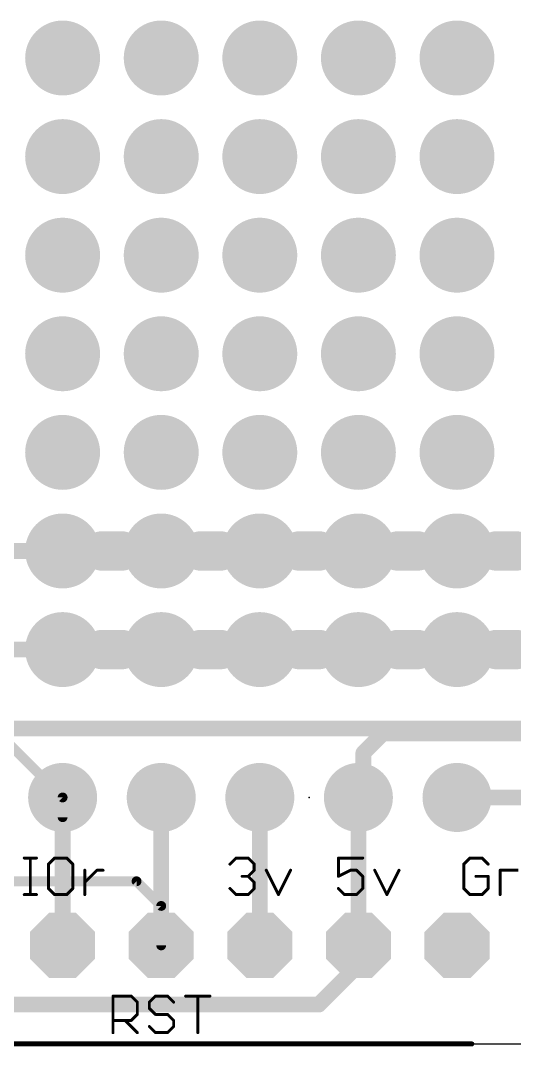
# Model space of a CAD drawing. Extents: x -7.7 to 68.6, y -5.3 to 60.5.
# Drawn here: x 29.4 to 42.12, y -0.07 to 26.37 of the extents above; entities that cross this region are included whole.
import ezdxf

# ---------------------------------------------------------------- set-up
doc = ezdxf.new("R2010")
doc.units = 0
for name, color, linetype in [('1', 12, 'CONTINUOUS'), ('16', 132, 'CONTINUOUS'), ('17', 110, 'CONTINUOUS'), ('18', 110, 'CONTINUOUS'), ('20', 4, 'CONTINUOUS'), ('21', 40, 'CONTINUOUS'), ('23', 53, 'CONTINUOUS'), ('47', 253, 'CONTINUOUS'), ('51', 253, 'CONTINUOUS')]:
    doc.layers.add(name, color=color, linetype=linetype)

# ---------------------------------------------------------------- blocks, each defined once
blk = doc.blocks.new('RECT')
blk.add_solid([(-0.5, -0.5), (0.5, -0.5), (-0.5, 0.5), (0.5, 0.5)])
blk = doc.blocks.new('ROUNDP')
at = {"const_width": 0.5}
blk.add_lwpolyline([(0, -0.25, 1), (0, 0.25, 1), (0, -0.25)], format="xyb", dxfattribs=at)
blk = doc.blocks.new('OCTAGONP')
at = {"const_width": 0.5}
blk.add_lwpolyline([(-0.25, -0.1036), (-0.25, 0.1036), (-0.1036, 0.25), (0.1036, 0.25), (0.25, 0.1036), (0.25, -0.1036), (0.1036, -0.25), (-0.1036, -0.25), (-0.25, -0.1036), (-0.25, 0.1036)], dxfattribs=at)
blk = doc.blocks.new('ROUNDV')
at = {"const_width": 0.5}
blk.add_lwpolyline([(0, -0.25, 1), (0, 0.25, 1), (0, -0.25)], format="xyb", dxfattribs=at)

msp = doc.modelspace()

# ---------------------------------------------------------------- linework, layer by layer
at = {"layer": '1', "const_width": 0.4064}
for points in [[(28.5225, 10.16), (30.48, 10.16)], [(43.18, 8.128), (28.448, 8.128)], [(30.48, 6.35), (30.48, 2.54)], [(33.02, 2.54), (33.02, 6.35)], [(35.56, 2.54), (35.56, 6.35)], [(38.1, 6.35), (38.1, 2.54)], [(38.1, 2.54), (38.1, 2.032)], [(38.1, 2.032), (37.084, 1.016)], [(37.084, 1.016), (21.59, 1.016)]]:
    msp.add_lwpolyline(points, dxfattribs=at)
at = {"layer": '1', "const_width": 0.2032}
for points in [[(30.48, 10.0584, 1), (30.48, 10.2616)], [(30.5816, 6.35, 1), (30.3784, 6.35)], [(33.1216, 6.35, 1), (32.9184, 6.35)], [(35.6616, 6.35, 1), (35.4584, 6.35)], [(38.2016, 6.35, 1), (37.9984, 6.35)], [(38.2016, 2.54, 1), (37.9984, 2.54)], [(30.3784, 2.54, 1), (30.5816, 2.54)], [(32.9184, 2.54, 1), (33.1216, 2.54)], [(35.4584, 2.54, 1), (35.6616, 2.54)], [(37.9984, 2.54, 1), (38.2016, 2.54)], [(37.9984, 2.032, 1), (38.2016, 2.032)], [(38.1718, 1.9602, 1), (38.0282, 2.1038)], [(37.0122, 1.0878, 1), (37.1558, 0.9442)], [(37.084, 0.9144, 1), (37.084, 1.1176)]]:
    msp.add_lwpolyline(points, format="xyb", dxfattribs=at)
at = {"layer": '16'}
for points, const_width in [([(30.48, 12.7), (28.702, 12.7)], 0.4064), ([(33.02, 12.7), (30.48, 12.7)], 0.4064), ([(33.02, 12.7), (35.56, 12.7)], 0.4064), ([(35.56, 12.7), (38.1, 12.7)], 0.4064), ([(38.1, 12.7), (40.64, 12.7)], 0.4064), ([(43.18, 12.7), (40.64, 12.7)], 0.4064), ([(33.02, 10.16), (30.48, 10.16)], 0.4064), ([(33.02, 10.16), (35.56, 10.16)], 0.4064), ([(35.56, 10.16), (38.1, 10.16)], 0.4064), ([(38.1, 10.16), (40.64, 10.16)], 0.4064), ([(40.64, 10.16), (43.18, 10.16)], 0.4064), ([(30.48, 6.35), (27.432, 9.398)], 0.254), ([(38.735, 8.001), (38.227, 7.493)], 0.4064), ([(59.69, 8.001), (38.735, 8.001)], 0.4064), ([(38.227, 7.493), (38.227, 6.477)], 0.4064), ([(38.227, 6.477), (38.1, 6.35)], 0.4064), ([(30.48, 5.842), (30.48, 6.35)], 0.254), ([(40.64, 6.35), (43.18, 6.35)], 0.4064), ([(32.385, 4.191), (16.256, 4.191)], 0.254), ([(32.385, 4.191), (33.02, 3.556)], 0.254), ([(33.02, 3.556), (33.02, 2.54)], 0.254)]:
    msp.add_lwpolyline(points, dxfattribs=dict(at, const_width=const_width))
for points, const_width in [([(30.48, 12.8016, 1), (30.48, 12.5984)], 0.2032), ([(30.48, 12.5984, 1), (30.48, 12.8016)], 0.2032), ([(33.02, 12.8016, 1), (33.02, 12.5984)], 0.2032), ([(33.02, 12.5984, 1), (33.02, 12.8016)], 0.2032), ([(35.56, 12.8016, 1), (35.56, 12.5984)], 0.2032), ([(35.56, 12.5984, 1), (35.56, 12.8016)], 0.2032), ([(38.1, 12.8016, 1), (38.1, 12.5984)], 0.2032), ([(38.1, 12.5984, 1), (38.1, 12.8016)], 0.2032), ([(40.64, 12.8016, 1), (40.64, 12.5984)], 0.2032), ([(40.64, 12.5984, 1), (40.64, 12.8016)], 0.2032), ([(30.48, 10.2616, 1), (30.48, 10.0584)], 0.2032), ([(33.02, 10.2616, 1), (33.02, 10.0584)], 0.2032), ([(33.02, 10.0584, 1), (33.02, 10.2616)], 0.2032), ([(35.56, 10.2616, 1), (35.56, 10.0584)], 0.2032), ([(35.56, 10.0584, 1), (35.56, 10.2616)], 0.2032), ([(38.1, 10.2616, 1), (38.1, 10.0584)], 0.2032), ([(38.1, 10.0584, 1), (38.1, 10.2616)], 0.2032), ([(40.64, 10.2616, 1), (40.64, 10.0584)], 0.2032), ([(40.64, 10.0584, 1), (40.64, 10.2616)], 0.2032), ([(38.735, 8.1026, 1), (38.735, 7.8994)], 0.2032), ([(38.8068, 7.9292, 1), (38.6632, 8.0728)], 0.2032), ([(38.3286, 7.493, 1), (38.1254, 7.493)], 0.2032), ([(38.1552, 7.5648, 1), (38.2988, 7.4212)], 0.2032), ([(38.2988, 6.4052, 1), (38.1552, 6.5488)], 0.2032), ([(30.5435, 6.35, 1), (30.4165, 6.35)], 0.127), ([(30.4351, 6.3051, 1), (30.5249, 6.3949)], 0.127), ([(38.0282, 6.4218, 1), (38.1718, 6.2782)], 0.2032), ([(38.1254, 6.477, 1), (38.3286, 6.477)], 0.2032), ([(40.64, 6.4516, 1), (40.64, 6.2484)], 0.2032), ([(30.4165, 5.842, 1), (30.5435, 5.842)], 0.127), ([(32.4299, 4.2359, 1), (32.3401, 4.1461)], 0.127), ([(32.385, 4.1275, 1), (32.385, 4.2545)], 0.127), ([(33.0835, 3.556, 1), (32.9565, 3.556)], 0.127), ([(32.9751, 3.5111, 1), (33.0649, 3.6009)], 0.127), ([(32.9565, 2.54, 1), (33.0835, 2.54)], 0.127)]:
    msp.add_lwpolyline(points, format="xyb", dxfattribs=dict(at, const_width=const_width))
at = {"layer": '20'}
msp.add_line((0, 0), (66.04, 0), dxfattribs=at)
at = {"layer": '21'}
for points, const_width in [([(31.496, 12.7), (32.004, 12.7)], 1.016), ([(34.036, 12.7), (34.544, 12.7)], 1.016), ([(36.576, 12.7), (37.084, 12.7)], 1.016), ([(39.116, 12.7), (39.624, 12.7)], 1.016), ([(41.656, 12.7), (42.164, 12.7)], 1.016), ([(31.496, 10.16), (32.004, 10.16)], 1.016), ([(34.036, 10.16), (34.544, 10.16)], 1.016), ([(36.576, 10.16), (37.084, 10.16)], 1.016), ([(39.116, 10.16), (39.624, 10.16)], 1.016), ([(41.656, 10.16), (42.164, 10.16)], 1.016), ([(29.492, 4.7887), (29.8055, 4.7887)], 0.0762), ([(29.6488, 3.8481), (29.6488, 4.7887)], 0.0762), ([(30.2724, 4.7887), (30.1157, 4.6319)], 0.0762), ([(30.586, 4.7887), (30.2724, 4.7887)], 0.0762), ([(30.7427, 4.6319), (30.586, 4.7887)], 0.0762), ([(34.7904, 4.6319), (34.9472, 4.7887)], 0.0762), ([(34.9472, 4.7887), (35.2607, 4.7887)], 0.0762), ([(35.2607, 4.7887), (35.4175, 4.6319)], 0.0762), ([(38.2115, 4.7887), (37.5844, 4.7887)], 0.0762), ([(37.5844, 4.7887), (37.5844, 4.3184)], 0.0762), ([(40.972, 4.7887), (40.8152, 4.6319)], 0.0762), ([(41.2855, 4.7887), (40.972, 4.7887)], 0.0762), ([(41.4423, 4.6319), (41.2855, 4.7887)], 0.0762), ([(30.1157, 4.6319), (30.1157, 4.0049)], 0.0762), ([(30.7427, 4.0049), (30.7427, 4.6319)], 0.0762), ([(31.0512, 3.8481), (31.0512, 4.4752)], 0.0762), ([(31.0512, 4.1616), (31.3647, 4.4752)], 0.0762), ([(31.3647, 4.4752), (31.5215, 4.4752)], 0.0762), ([(35.4175, 4.4752), (35.2607, 4.3184)], 0.0762), ([(35.4175, 4.6319), (35.4175, 4.4752)], 0.0762), ([(35.7259, 4.4752), (36.0395, 3.8481)], 0.0762), ([(36.0395, 3.8481), (36.353, 4.4752)], 0.0762), ([(37.5844, 4.3184), (37.8979, 4.4752)], 0.0762), ([(37.8979, 4.4752), (38.0547, 4.4752)], 0.0762), ([(38.0547, 4.4752), (38.2115, 4.3184)], 0.0762), ([(38.5199, 4.4752), (38.8335, 3.8481)], 0.0762), ([(38.8335, 3.8481), (39.147, 4.4752)], 0.0762), ([(40.8152, 4.6319), (40.8152, 4.0049)], 0.0762), ([(41.7507, 3.8481), (41.7507, 4.4752)], 0.0762), ([(41.7507, 4.4752), (42.221, 4.4752)], 0.0762), ([(35.2607, 4.3184), (35.1039, 4.3184)], 0.0762), ([(35.2607, 4.3184), (35.4175, 4.1616)], 0.0762), ([(38.2115, 4.3184), (38.2115, 4.0049)], 0.0762), ([(41.4423, 4.3184), (41.1287, 4.3184)], 0.0762), ([(41.4423, 4.0049), (41.4423, 4.3184)], 0.0762), ([(30.1157, 4.0049), (30.2724, 3.8481)], 0.0762), ([(30.586, 3.8481), (30.7427, 4.0049)], 0.0762), ([(34.9472, 3.8481), (34.7904, 4.0049)], 0.0762), ([(35.4175, 4.0049), (35.2607, 3.8481)], 0.0762), ([(35.4175, 4.1616), (35.4175, 4.0049)], 0.0762), ([(37.7412, 3.8481), (37.5844, 4.0049)], 0.0762), ([(38.2115, 4.0049), (38.0547, 3.8481)], 0.0762), ([(40.8152, 4.0049), (40.972, 3.8481)], 0.0762), ([(41.2855, 3.8481), (41.4423, 4.0049)], 0.0762), ([(29.492, 3.8481), (29.8055, 3.8481)], 0.0762), ([(30.2724, 3.8481), (30.586, 3.8481)], 0.0762), ([(35.2607, 3.8481), (34.9472, 3.8481)], 0.0762), ([(38.0547, 3.8481), (37.7412, 3.8481)], 0.0762), ([(40.972, 3.8481), (41.2855, 3.8481)], 0.0762), ([(31.778, 0.2921), (31.778, 1.2327)], 0.0762), ([(31.778, 1.2327), (32.2483, 1.2327)], 0.0762), ([(32.2483, 1.2327), (32.4051, 1.0759)], 0.0762), ([(32.4051, 1.0759), (32.4051, 0.7624)], 0.0762), ([(32.8703, 1.2327), (32.7135, 1.0759)], 0.0762), ([(32.7135, 1.0759), (32.7135, 0.9192)], 0.0762), ([(33.1838, 1.2327), (32.8703, 1.2327)], 0.0762), ([(33.3406, 1.0759), (33.1838, 1.2327)], 0.0762), ([(33.649, 1.2327), (34.2761, 1.2327)], 0.0762), ([(33.9626, 0.2921), (33.9626, 1.2327)], 0.0762), ([(32.4051, 0.7624), (32.2483, 0.6056)], 0.0762), ([(32.7135, 0.9192), (32.8703, 0.7624)], 0.0762), ([(32.8703, 0.7624), (33.1838, 0.7624)], 0.0762), ([(33.1838, 0.7624), (33.3406, 0.6056)], 0.0762), ([(32.2483, 0.6056), (31.778, 0.6056)], 0.0762), ([(32.0915, 0.6056), (32.4051, 0.2921)], 0.0762), ([(33.3406, 0.6056), (33.3406, 0.4489)], 0.0762), ([(32.8703, 0.2921), (32.7135, 0.4489)], 0.0762), ([(33.1838, 0.2921), (32.8703, 0.2921)], 0.0762), ([(33.3406, 0.4489), (33.1838, 0.2921)], 0.0762)]:
    msp.add_lwpolyline(points, dxfattribs=dict(at, const_width=const_width))
for points, const_width in [([(31.496, 12.954, 1), (31.496, 12.446)], 0.508), ([(32.004, 12.446, 1), (32.004, 12.954)], 0.508), ([(34.036, 12.954, 1), (34.036, 12.446)], 0.508), ([(34.544, 12.446, 1), (34.544, 12.954)], 0.508), ([(36.576, 12.954, 1), (36.576, 12.446)], 0.508), ([(37.084, 12.446, 1), (37.084, 12.954)], 0.508), ([(39.116, 12.954, 1), (39.116, 12.446)], 0.508), ([(39.624, 12.446, 1), (39.624, 12.954)], 0.508), ([(41.656, 12.954, 1), (41.656, 12.446)], 0.508), ([(42.164, 12.446, 1), (42.164, 12.954)], 0.508), ([(31.496, 10.414, 1), (31.496, 9.906)], 0.508), ([(32.004, 9.906, 1), (32.004, 10.414)], 0.508), ([(34.036, 10.414, 1), (34.036, 9.906)], 0.508), ([(34.544, 9.906, 1), (34.544, 10.414)], 0.508), ([(36.576, 10.414, 1), (36.576, 9.906)], 0.508), ([(37.084, 9.906, 1), (37.084, 10.414)], 0.508), ([(39.116, 10.414, 1), (39.116, 9.906)], 0.508), ([(39.624, 9.906, 1), (39.624, 10.414)], 0.508), ([(41.656, 10.414, 1), (41.656, 9.906)], 0.508), ([(42.164, 9.906, 1), (42.164, 10.414)], 0.508), ([(29.492, 4.8078, 1), (29.492, 4.7697)], 0.0381), ([(29.6678, 4.7887, 1), (29.6297, 4.7887)], 0.0381), ([(29.8055, 4.7697, 1), (29.8055, 4.8078)], 0.0381), ([(30.2724, 4.8078, 1), (30.2724, 4.7697)], 0.0381), ([(30.2859, 4.7752, 1), (30.259, 4.8022)], 0.0381), ([(30.5994, 4.8022, 1), (30.5725, 4.7752)], 0.0381), ([(30.586, 4.7697, 1), (30.586, 4.8078)], 0.0381), ([(34.9472, 4.8078, 1), (34.9472, 4.7697)], 0.0381), ([(34.9606, 4.7752, 1), (34.9337, 4.8022)], 0.0381), ([(35.2742, 4.8022, 1), (35.2472, 4.7752)], 0.0381), ([(35.2607, 4.7697, 1), (35.2607, 4.8078)], 0.0381), ([(37.5844, 4.8078, 1), (37.5844, 4.7697)], 0.0381), ([(37.6035, 4.7887, 1), (37.5654, 4.7887)], 0.0381), ([(38.2115, 4.7697, 1), (38.2115, 4.8078)], 0.0381), ([(40.972, 4.8078, 1), (40.972, 4.7697)], 0.0381), ([(40.9854, 4.7752, 1), (40.9585, 4.8022)], 0.0381), ([(41.299, 4.8022, 1), (41.272, 4.7752)], 0.0381), ([(41.2855, 4.7697, 1), (41.2855, 4.8078)], 0.0381), ([(30.1347, 4.6319, 1), (30.0966, 4.6319)], 0.0381), ([(30.1022, 4.6454, 1), (30.1291, 4.6185)], 0.0381), ([(30.7618, 4.6319, 1), (30.7237, 4.6319)], 0.0381), ([(30.7293, 4.6185, 1), (30.7562, 4.6454)], 0.0381), ([(31.0702, 4.4752, 1), (31.0321, 4.4752)], 0.0381), ([(31.3647, 4.4942, 1), (31.3647, 4.4561)], 0.0381), ([(31.3782, 4.4617, 1), (31.3513, 4.4886)], 0.0381), ([(31.5215, 4.4561, 1), (31.5215, 4.4942)], 0.0381), ([(34.7769, 4.6454, 1), (34.8039, 4.6185)], 0.0381), ([(35.4365, 4.6319, 1), (35.3984, 4.6319)], 0.0381), ([(35.3984, 4.4752, 1), (35.4365, 4.4752)], 0.0381), ([(35.404, 4.6185, 1), (35.4309, 4.6454)], 0.0381), ([(35.4309, 4.4617, 1), (35.404, 4.4886)], 0.0381), ([(35.743, 4.4837, 1), (35.7089, 4.4666)], 0.0381), ([(36.37, 4.4666, 1), (36.3359, 4.4837)], 0.0381), ([(37.8979, 4.4942, 1), (37.8979, 4.4561)], 0.0381), ([(37.9065, 4.4581, 1), (37.8894, 4.4922)], 0.0381), ([(38.0682, 4.4886, 1), (38.0412, 4.4617)], 0.0381), ([(38.0547, 4.4561, 1), (38.0547, 4.4942)], 0.0381), ([(38.537, 4.4837, 1), (38.5029, 4.4666)], 0.0381), ([(39.164, 4.4666, 1), (39.1299, 4.4837)], 0.0381), ([(40.8343, 4.6319, 1), (40.7962, 4.6319)], 0.0381), ([(40.8017, 4.6454, 1), (40.8287, 4.6185)], 0.0381), ([(41.4288, 4.6185, 1), (41.4557, 4.6454)], 0.0381), ([(41.7698, 4.4752, 1), (41.7317, 4.4752)], 0.0381), ([(41.7507, 4.4942, 1), (41.7507, 4.4561)], 0.0381), ([(35.1039, 4.3375, 1), (35.1039, 4.2994)], 0.0381), ([(35.2742, 4.3319, 1), (35.2472, 4.3049)], 0.0381), ([(35.2472, 4.3319, 1), (35.2742, 4.3049)], 0.0381), ([(35.2607, 4.2994, 1), (35.2607, 4.3375)], 0.0381), ([(37.5759, 4.3354, 1), (37.5929, 4.3014)], 0.0381), ([(37.5654, 4.3184, 1), (37.6035, 4.3184)], 0.0381), ([(38.2305, 4.3184, 1), (38.1924, 4.3184)], 0.0381), ([(38.198, 4.3049, 1), (38.2249, 4.3319)], 0.0381), ([(41.1287, 4.3375, 1), (41.1287, 4.2994)], 0.0381), ([(41.4613, 4.3184, 1), (41.4232, 4.3184)], 0.0381), ([(41.4423, 4.2994, 1), (41.4423, 4.3375)], 0.0381), ([(30.0966, 4.0049, 1), (30.1347, 4.0049)], 0.0381), ([(30.1291, 4.0183, 1), (30.1022, 3.9914)], 0.0381), ([(30.7237, 4.0049, 1), (30.7618, 4.0049)], 0.0381), ([(30.7562, 3.9914, 1), (30.7293, 4.0183)], 0.0381), ([(31.0377, 4.1751, 1), (31.0647, 4.1482)], 0.0381), ([(34.8039, 4.0183, 1), (34.7769, 3.9914)], 0.0381), ([(35.4365, 4.1616, 1), (35.3984, 4.1616)], 0.0381), ([(35.3984, 4.0049, 1), (35.4365, 4.0049)], 0.0381), ([(35.404, 4.1482, 1), (35.4309, 4.1751)], 0.0381), ([(35.4309, 3.9914, 1), (35.404, 4.0183)], 0.0381), ([(37.5979, 4.0183, 1), (37.5709, 3.9914)], 0.0381), ([(38.1924, 4.0049, 1), (38.2305, 4.0049)], 0.0381), ([(38.2249, 3.9914, 1), (38.198, 4.0183)], 0.0381), ([(40.8287, 4.0183, 1), (40.8017, 3.9914)], 0.0381), ([(40.7962, 4.0049, 1), (40.8343, 4.0049)], 0.0381), ([(41.4232, 4.0049, 1), (41.4613, 4.0049)], 0.0381), ([(41.4557, 3.9914, 1), (41.4288, 4.0183)], 0.0381), ([(29.492, 3.8672, 1), (29.492, 3.8291)], 0.0381), ([(29.6297, 3.8481, 1), (29.6678, 3.8481)], 0.0381), ([(29.8055, 3.8291, 1), (29.8055, 3.8672)], 0.0381), ([(30.2724, 3.8672, 1), (30.2724, 3.8291)], 0.0381), ([(30.259, 3.8346, 1), (30.2859, 3.8616)], 0.0381), ([(30.5725, 3.8616, 1), (30.5994, 3.8346)], 0.0381), ([(30.586, 3.8291, 1), (30.586, 3.8672)], 0.0381), ([(31.0321, 3.8481, 1), (31.0702, 3.8481)], 0.0381), ([(34.9472, 3.8672, 1), (34.9472, 3.8291)], 0.0381), ([(34.9337, 3.8346, 1), (34.9606, 3.8616)], 0.0381), ([(35.2472, 3.8616, 1), (35.2742, 3.8346)], 0.0381), ([(35.2607, 3.8291, 1), (35.2607, 3.8672)], 0.0381), ([(36.0224, 3.8566, 1), (36.0565, 3.8396)], 0.0381), ([(36.0224, 3.8396, 1), (36.0565, 3.8566)], 0.0381), ([(37.7412, 3.8672, 1), (37.7412, 3.8291)], 0.0381), ([(37.7277, 3.8346, 1), (37.7546, 3.8616)], 0.0381), ([(38.0412, 3.8616, 1), (38.0682, 3.8346)], 0.0381), ([(38.0547, 3.8291, 1), (38.0547, 3.8672)], 0.0381), ([(38.8164, 3.8566, 1), (38.8505, 3.8396)], 0.0381), ([(38.8164, 3.8396, 1), (38.8505, 3.8566)], 0.0381), ([(40.972, 3.8672, 1), (40.972, 3.8291)], 0.0381), ([(40.9585, 3.8346, 1), (40.9854, 3.8616)], 0.0381), ([(41.272, 3.8616, 1), (41.299, 3.8346)], 0.0381), ([(41.2855, 3.8291, 1), (41.2855, 3.8672)], 0.0381), ([(41.7317, 3.8481, 1), (41.7698, 3.8481)], 0.0381), ([(31.778, 1.2518, 1), (31.778, 1.2137)], 0.0381), ([(31.7971, 1.2327, 1), (31.759, 1.2327)], 0.0381), ([(32.2618, 1.2462, 1), (32.2348, 1.2192)], 0.0381), ([(32.2483, 1.2137, 1), (32.2483, 1.2518)], 0.0381), ([(32.4241, 1.0759, 1), (32.386, 1.0759)], 0.0381), ([(32.3916, 1.0625, 1), (32.4185, 1.0894)], 0.0381), ([(32.7326, 1.0759, 1), (32.6945, 1.0759)], 0.0381), ([(32.7, 1.0894, 1), (32.727, 1.0625)], 0.0381), ([(32.8703, 1.2518, 1), (32.8703, 1.2137)], 0.0381), ([(32.8838, 1.2192, 1), (32.8568, 1.2462)], 0.0381), ([(33.1973, 1.2462, 1), (33.1703, 1.2192)], 0.0381), ([(33.1838, 1.2137, 1), (33.1838, 1.2518)], 0.0381), ([(33.3271, 1.0625, 1), (33.3541, 1.0894)], 0.0381), ([(33.649, 1.2518, 1), (33.649, 1.2137)], 0.0381), ([(33.9816, 1.2327, 1), (33.9435, 1.2327)], 0.0381), ([(34.2761, 1.2137, 1), (34.2761, 1.2518)], 0.0381), ([(32.4185, 0.7489, 1), (32.3916, 0.7759)], 0.0381), ([(32.727, 0.9326, 1), (32.7, 0.9057)], 0.0381), ([(32.6945, 0.9192, 1), (32.7326, 0.9192)], 0.0381), ([(32.8703, 0.7815, 1), (32.8703, 0.7434)], 0.0381), ([(32.8568, 0.7489, 1), (32.8838, 0.7759)], 0.0381), ([(33.1973, 0.7759, 1), (33.1703, 0.7489)], 0.0381), ([(33.1838, 0.7434, 1), (33.1838, 0.7815)], 0.0381), ([(31.778, 0.6247, 1), (31.778, 0.5866)], 0.0381), ([(32.105, 0.6191, 1), (32.0781, 0.5922)], 0.0381), ([(32.2348, 0.6191, 1), (32.2618, 0.5922)], 0.0381), ([(32.2483, 0.5866, 1), (32.2483, 0.6247)], 0.0381), ([(32.386, 0.7624, 1), (32.4241, 0.7624)], 0.0381), ([(33.3596, 0.6056, 1), (33.3215, 0.6056)], 0.0381), ([(33.3271, 0.5922, 1), (33.3541, 0.6191)], 0.0381), ([(31.759, 0.2921, 1), (31.7971, 0.2921)], 0.0381), ([(32.3916, 0.2786, 1), (32.4185, 0.3056)], 0.0381), ([(32.727, 0.4623, 1), (32.7, 0.4354)], 0.0381), ([(32.8703, 0.3112, 1), (32.8703, 0.2731)], 0.0381), ([(32.8568, 0.2786, 1), (32.8838, 0.3056)], 0.0381), ([(33.1703, 0.3056, 1), (33.1973, 0.2786)], 0.0381), ([(33.1838, 0.2731, 1), (33.1838, 0.3112)], 0.0381), ([(33.3215, 0.4489, 1), (33.3596, 0.4489)], 0.0381), ([(33.3541, 0.4354, 1), (33.3271, 0.4623)], 0.0381), ([(33.9435, 0.2921, 1), (33.9816, 0.2921)], 0.0381)]:
    msp.add_lwpolyline(points, format="xyb", dxfattribs=dict(at, const_width=const_width))
at = {"layer": '23'}
msp.add_point((36.83, 6.35), dxfattribs=at)
at = {"layer": '47', "const_width": 0.13}
msp.add_lwpolyline([(41.021, 0), (-7.284, 0)], dxfattribs=at)
at = {"layer": '47', "const_width": 0.065}
msp.add_lwpolyline([(41.021, -0.0325, 1), (41.021, 0.0325)], format="xyb", dxfattribs=at)
at = {"layer": '51'}
msp.add_line((0, 0), (66.04, 0), dxfattribs=at)

# ---------------------------------------------------------------- block references
at = {"layer": '17', "xscale": 1.778, "yscale": 1.778, "rotation": 270}
for p in [(30.48, 6.35), (30.48, 6.35), (33.02, 6.35), (33.02, 6.35), (35.56, 6.35), (35.56, 6.35), (38.1, 6.35), (38.1, 6.35), (40.64, 6.35), (40.64, 6.35)]:
    msp.add_blockref('ROUNDP', p, dxfattribs=at)
at = {"layer": '17', "xscale": 1.6764, "yscale": 1.6764}
for p in [(30.48, 2.54), (30.48, 2.54), (33.02, 2.54), (33.02, 2.54), (35.56, 2.54), (35.56, 2.54), (38.1, 2.54), (38.1, 2.54), (40.64, 2.54), (40.64, 2.54)]:
    msp.add_blockref('OCTAGONP', p, dxfattribs=at)
at = {"layer": '18', "xscale": 1.9304, "yscale": 1.9304}
for p in [(30.48, 25.4), (30.48, 25.4), (33.02, 25.4), (33.02, 25.4), (35.56, 25.4), (35.56, 25.4), (38.1, 25.4), (38.1, 25.4), (40.64, 25.4), (40.64, 25.4), (30.48, 22.86), (30.48, 22.86), (33.02, 22.86), (33.02, 22.86), (35.56, 22.86), (35.56, 22.86), (38.1, 22.86), (38.1, 22.86), (40.64, 22.86), (40.64, 22.86), (30.48, 20.32), (30.48, 20.32), (33.02, 20.32), (33.02, 20.32), (35.56, 20.32), (35.56, 20.32), (38.1, 20.32), (38.1, 20.32), (40.64, 20.32), (40.64, 20.32), (30.48, 17.78), (30.48, 17.78), (33.02, 17.78), (33.02, 17.78), (35.56, 17.78), (35.56, 17.78), (38.1, 17.78), (38.1, 17.78), (40.64, 17.78), (40.64, 17.78), (30.48, 15.24), (30.48, 15.24), (33.02, 15.24), (33.02, 15.24), (35.56, 15.24), (35.56, 15.24), (38.1, 15.24), (38.1, 15.24), (40.64, 15.24), (40.64, 15.24), (30.48, 12.7), (30.48, 12.7), (33.02, 12.7), (33.02, 12.7), (35.56, 12.7), (35.56, 12.7), (38.1, 12.7), (38.1, 12.7), (40.64, 12.7), (40.64, 12.7), (30.48, 10.16), (30.48, 10.16), (33.02, 10.16), (33.02, 10.16), (35.56, 10.16), (35.56, 10.16), (38.1, 10.16), (38.1, 10.16), (40.64, 10.16), (40.64, 10.16)]:
    msp.add_blockref('ROUNDV', p, dxfattribs=at)
at = {"layer": '51', "xscale": 0.508, "yscale": 0.508, "rotation": 180}
for p in [(30.48, 6.35), (33.02, 6.35), (35.56, 6.35), (38.1, 6.35), (40.64, 6.35)]:
    msp.add_blockref('RECT', p, dxfattribs=at)

doc.saveas('drawing.dxf')
